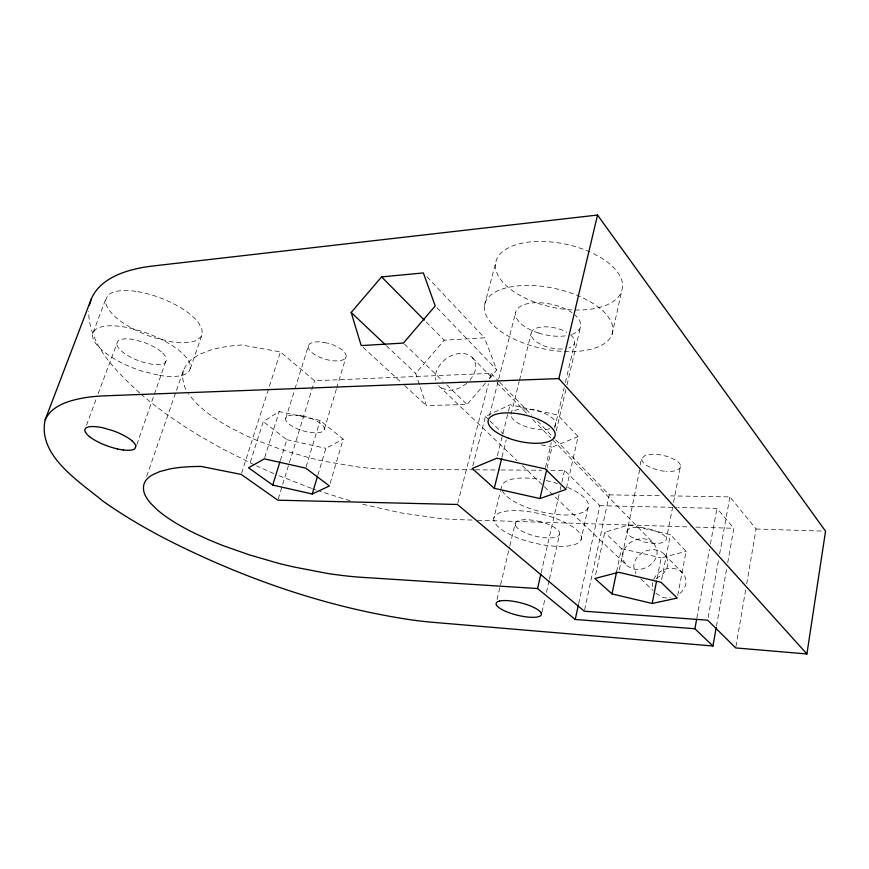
<?xml version="1.0" encoding="UTF-8"?>
<svg xmlns="http://www.w3.org/2000/svg" width="869" height="869" viewBox="0 0 869 869"><rect width="100%" height="100%" fill="white"/><g stroke="black" fill="none" stroke-linecap="round" stroke-linejoin="round"><path stroke-width="0.65" stroke-dasharray="4.34 3.26" d="M136.857 444.537L166.544 359.179M159.462 375.386A49.891 18.108 20 0 0 185.39 374.115C192.614 371.291 191.028 362.101 186.422 357.615A53.639 19.455 20.1 0 0 165.729 341.658C152.347 334.413 137.813 329.21 122.779 326.755A50.044 18.195 20.1 0 0 96.492 328.851L94.417 330.568L92.592 334.945A52.412 19.053 20.1 0 0 93.874 340.311A53.215 19.357 20.1 0 0 98.11 346.307A53.726 19.552 20.1 0 0 113.98 358.658A53.215 19.357 20.1 0 0 124.582 364.285A52.379 19.042 20.1 0 0 142.071 371.15L159.483 375.375M190.344 368.641L202.216 334.207L201.901 328.862L198.545 322.692A53.096 20.552 20.5 0 0 178.286 306.279C165.143 298.914 150.75 293.689 135.846 291.354M735.924 646.59L745.776 589.139M746.688 583.794L756.084 529.004L729.906 496.905L667.598 495.841M716.447 626.169L726.788 567.978M727.722 562.688L733.838 528.309L716.968 508.354L678.005 507.463M708.159 617.533L718.674 559.212M719.63 553.901L729.906 496.905M696.829 618.152L709.452 549.36M710.418 544.07L716.968 508.354M677.733 595.482L686.108 551.337L670.401 534.641L628.635 524.941L604.694 532.328L595.113 577.179M661.624 579.645L670.401 534.641M657.029 578.732L661.124 557.887L686.108 551.337M639.682 469.727L626.973 532.404A21.649 7.289 11.5 0 0 631.872 537.314L644.668 542.082A19.4 6.518 11.5 0 0 649.545 542.962A19.161 6.441 11.5 0 0 656.443 543.418A19.4 6.518 11.5 0 0 662.004 542.756L665.448 541.083L666.306 539.486L672.53 507.702M673.573 502.401L680.557 465.632A21.171 8.169 10.9 0 0 676.017 460.266L668.044 456.573L658.322 454.465A18.814 7.267 10.9 0 0 649.371 454.476C641.8 454.346 640.051 462.243 639.953 468.413M612.113 334.207L612.895 330.405A63.871 30.165 12.8 0 0 590.008 301.619L583.218 298.045A65.186 30.763 12.8 0 0 559.755 289.638A66.381 31.306 12.8 0 0 534.598 285.662A66.87 31.523 12.8 0 0 505.226 288.117A66.468 31.338 12.8 0 0 494.58 292.429L490.583 295.232A65.142 30.73 12.9 0 0 485.467 301.847A64.349 30.35 12.9 0 0 484.359 309.429A63.741 30.067 12.9 0 0 503.336 333.109A64.36 30.372 12.9 0 0 515.578 339.79A65.186 30.773 12.9 0 0 537.183 347.383L544.852 349.121A66.598 31.469 12.9 0 0 560.277 351.261A67.022 31.686 12.9 0 0 581.991 350.902A66.5 31.425 12.9 0 0 603.977 343.809A65.229 30.806 12.9 0 0 612.124 334.207L622.595 287.063A63.057 31.697 12.6 0 0 600.316 257.322L593.636 253.705A64.36 32.316 12.6 0 0 591.268 252.575M619.369 569.662L628.635 524.941M616.577 571.878L621.422 548.578L604.694 532.328M584.587 609.897L609.256 494.863L555.367 439.453M578.667 603.597L599.86 505.682L564.578 470.379L549.719 470.281M567.707 487.4A45.079 15.848 13.1 0 1 572.302 489.551A45.644 16.044 13.1 0 1 588.15 507.496L581.1 539.66A45.47 14.958 13.2 0 1 578.385 542.799A44.764 14.719 13.2 0 1 569.738 545.754A44.08 14.491 13.2 0 1 541.398 544.548L536.064 543.462A44.884 14.762 13.2 0 1 520.498 538.954A45.514 14.979 13.2 0 1 511.254 535.119A46.122 15.186 13.2 0 1 493.831 518.25L500.37 491.539M541.984 612.091L545.254 597.6M546.449 592.332L549.121 580.481M549.425 579.156L559.538 534.37A23.224 7.636 13.2 0 0 559.44 532.404A23.452 7.712 13.2 0 0 551.152 525.636A23.224 7.636 13.2 0 0 546.286 523.594A22.974 7.56 13.2 0 0 540.844 521.878M566.458 488.096L578.135 436.629L557.789 415.024L510.092 404.748L485.423 416.501L472.834 465.882M541.17 572.79L559.777 491.387M560.081 490.073L561.58 483.512M561.885 482.197L564.578 470.379M135.857 291.354A49.533 19.216 20.5 0 0 109.624 293.994L107.517 295.829L105.594 300.457A51.879 20.128 20.4 0 0 106.757 306.073A52.683 20.443 20.4 0 0 110.841 312.297A53.183 20.65 20.4 0 0 131.425 327.961A52.672 20.443 20.4 0 0 136.813 330.741A51.847 20.106 20.4 0 0 154.085 337.661L171.334 341.81A49.392 19.129 20.4 0 0 197.165 340.04L201.25 336.477L202.216 334.207M547.035 468.272L551.967 447.198L578.135 436.629M556.236 430.926L566.675 386.249M566.979 384.934L580.492 327.113M545.482 467.576L551.326 442.614M554.715 428.156L564.177 387.78M565.415 382.512L574.659 343.038M497.035 599.436L509.56 547.057M509.864 545.743L515.187 523.486A22.974 7.56 13.2 0 1 516.316 521.824A22.703 7.473 13.2 0 1 518.782 520.585A22.485 7.397 13.2 0 1 532.415 520.183A22.485 7.397 13.2 0 1 540.811 521.867M626.875 531.502C627.559 528.265 631.676 527.896 634.359 527.505A19.205 6.474 11.5 0 1 643.44 527.798L653.347 530.025L661.526 533.609A21.616 7.267 11.6 0 1 666.262 538.584L666.306 539.486M500.685 490.268L501.619 486.455A45.112 15.87 13 0 1 503.716 482.903A44.515 15.653 13 0 1 508.452 480.199L511.743 479.221A43.754 15.392 13.1 0 1 540.724 479.525M511.081 414.22L519.184 381.524M519.51 380.209L531.176 333.12M502.032 456.942L506.236 439.953M497.448 455.584L502.63 434.728M502.955 433.425L508.148 412.569M508.474 411.265L510.092 404.748M489.475 415.404L498.404 380.253M498.73 378.949L515.589 312.547M457.767 503.173L488.389 383.848M489.736 378.602L491.083 373.355L314.556 380.741L280.415 351.902L241.647 345.004A170.976 62.568 16.5 0 0 210.157 350.25L200.087 354.139L192.234 358.875A154.367 56.702 16.8 0 0 186.661 364.339L183.392 370.433L176.309 390.854M484.413 305.54L495.591 263.166M183.392 370.433L182.381 377.016L184.434 386.357A126.114 46.198 17.2 0 0 186.857 391.191M330.187 483.349L343.19 439.149L320.15 420.477L279.199 411.558L263.253 421.628L249.36 465.219M317.902 474.963L325.842 448.317L343.19 439.149M324.246 429.492L336.325 389.29M336.705 387.987L346.058 356.866M306.138 466.827L320.15 420.477M278.232 498.915L314.556 380.741M280.383 460.44L286.824 439.703L263.253 421.628M680.579 466.642L679.688 468.445L676.245 470.455A19.009 7.332 10.9 0 1 672.758 471.215A18.77 7.234 10.9 0 1 666.284 471.367M285.695 418.576L294.591 390.127M294.993 388.834L308.321 346.155A19.748 8.103 17.4 0 1 309.277 344.341A20.085 8.245 17.4 0 1 312.807 342.473A20.345 8.353 17.4 0 1 322.91 342.245M264.697 457.583L279.199 411.558M241.615 473.127L280.415 351.902M146.655 476.375L175.864 392.125M86.476 425.278L96.242 398.828M98.099 393.787L117.869 341.126A25.516 9.266 20.1 0 1 120.422 339.627A25.331 9.201 20.1 0 1 129.416 338.975A25.538 9.277 20.1 0 1 135.282 339.888L144.754 342.679A26.906 9.765 20.1 0 1 153.759 346.764A27.254 9.885 20.1 0 1 162.829 353.183M93.113 332.61L106.17 298.002M166.511 360.429L165.295 362.492A25.505 9.255 20.1 0 1 162.612 363.894A25.288 9.179 20.1 0 1 156.29 364.556A25.483 9.244 20.1 0 1 147.991 363.47L144.982 362.742A26.342 9.57 20.1 0 1 135.825 359.603A27.026 9.82 20.1 0 1 130.089 356.866A27.276 9.907 20.1 0 1 121.008 350.631A27.026 9.82 20.1 0 1 117.38 346.003A26.363 9.57 20.1 0 1 117.152 342.147M653.694 579.406C656.128 573.638 661.787 569.629 667.87 568.576A19.531 17.098 -41.4 0 1 676.028 568.989C681.47 570.466 685.923 575.452 685.989 581.22A14.436 12.644 -40.9 0 1 684.935 586.814L681.644 591.887L678.439 594.624M469.999 380.231L473.866 374.343A19.009 13.839 -45.4 0 0 475.691 367.391C476.342 360.885 471.411 354.726 464.991 353.748A25.701 18.727 -45.6 0 0 455.302 354.248C447.622 356.453 440.833 361.895 437.335 369.119A18.933 13.752 -45.6 0 0 435.478 375.94L435.771 380.231M485.413 383.12L467.077 404.476L426.353 405.562L415.708 373.431L444.189 340.203L484.489 337.802L496.764 369.901L488.91 379.058M466.74 383.468L460.559 387.541L455.508 389.421A25.657 18.629 -45.4 0 1 445.764 389.757L439.975 387.042M656.171 578.569L663.34 573.692L666.719 568.489A14.838 12.796 -41.7 0 0 667.837 562.764C667.826 556.91 663.308 551.815 657.768 550.37A20.063 17.315 -42.1 0 0 649.458 550.012C643.223 551.152 637.455 555.28 634.946 561.178A14.784 12.731 -42.2 0 0 633.794 566.805L635.923 573.79M474.05 469.814L392.984 469.303A178.895 67.988 17.5 0 1 357.018 466.849L324.604 461.352A158.43 59.461 17.3 0 1 308.365 457.528L281.904 449.74L256.931 440.387A126.494 46.448 17.3 0 1 243.016 434.131L230.111 427.494A118.847 43.428 17.3 0 1 218.401 420.531A117.5 42.896 17.3 0 1 201.999 408.441A118.814 43.407 17.3 0 1 194.308 401.033L188.399 393.635M475.408 469.825L499.729 469.977M501.076 469.977L541.615 470.238M609.256 494.863L662.178 495.754M599.86 505.682L676.658 507.431M472.084 520.053L459.886 519.673A177.526 63.719 15.9 0 1 438.617 518.293L400.761 512.873L361.949 504.063M477.515 520.227L690.431 526.94M695.863 527.103L733.838 528.309M756.084 529.004L822.878 531.111M541.354 444.885L551.967 447.198M286.824 439.703L325.842 448.317M621.422 548.578L661.124 557.887M350.294 500.837L319.716 491.235M312.644 488.758L316.186 489.997M311.46 488.345L278.536 475.571M273.865 473.572L256.496 465.849M254.193 464.796L222.681 448.969L200.076 436.14M522.378 465.73L627.353 565.969L632.567 568.717A20.345 17.358 -42.1 0 0 641.007 569.162C647.438 568.022 653.401 563.753 655.986 557.67A15.066 12.883 -42 0 0 657.127 551.88L656.529 548.143L653.684 543.331L551.706 438.91M139.659 392.962C116.229 371.421 89.279 345.427 88.562 311.384M653.684 543.331L647.003 539.388A20.378 17.434 -42.5 0 0 638.606 539.062C632.284 540.257 626.451 544.461 623.888 550.435A15.023 12.818 -42.5 0 0 622.704 556.138L623.909 561.57L627.353 565.969M363.177 347.404L400.685 381.936M404.639 385.564L426.353 405.562M386.379 345.721L415.708 373.431M655.878 593.212L662.319 597.22A19.509 17.032 -41 0 0 670.52 597.753M438.508 385.64L517.033 460.613M640.833 578.841L653.053 590.518M404.378 344.005L442.962 381.219M446.818 384.934L467.077 404.476M485.423 416.501L489.16 420.118M490.094 421.031L503.151 433.718M426.168 321.986L444.189 340.203M472.399 357.691L493.168 378.96M496.949 382.827L527.168 413.763M532.827 419.575L550.772 437.943M664.394 554.303L682.556 572.899M491.083 373.355L498.643 381.133M499.588 382.11L531.73 415.154M537.4 420.987L554.422 438.487M437.085 307.887L496.764 369.901M427.092 276.863L484.489 337.802M652.76 586.738L652.608 584.913A14.393 12.579 -41.5 0 1 653.075 581.22M641.854 459.212L641.941 460.222A21.214 8.19 10.8 0 0 646.645 465.512L652.282 468.304L659.136 470.357A19.009 7.332 10.9 0 0 666.197 471.367M590.062 252.021A64.36 32.316 12.6 0 0 570.509 245.297A65.544 32.892 12.6 0 0 545.634 241.549A66.033 33.12 12.6 0 0 516.501 244.591A65.631 32.935 12.6 0 0 505.877 249.273L501.869 252.271A64.317 32.283 12.6 0 0 496.699 259.277A63.535 31.892 12.6 0 0 496.34 271.4A62.937 31.599 12.7 0 0 513.927 291.712A63.546 31.914 12.7 0 0 532.74 301.424A64.36 32.338 12.6 0 0 547.296 306.094L554.878 307.789A65.751 33.065 12.6 0 0 577.613 310.037A66.174 33.283 12.6 0 0 598.089 307.8A65.653 33.011 12.6 0 0 613.579 301.239A64.404 32.37 12.6 0 0 621.769 291.061M502.249 490.594A45.709 16.076 13 0 0 523.138 505.954A45.101 15.859 13 0 0 532.849 509.516A44.482 15.631 13 0 0 543.288 512.308L548.589 513.362A43.689 15.349 13 0 0 563.894 514.98A43.689 15.349 13 0 0 576.766 514.122A44.362 15.588 13 0 0 585.424 510.853M546.34 480.622A44.395 15.62 13.1 0 1 557.442 483.577M200.076 436.14A351 140.984 15.4 0 1 141.549 394.613M322.779 342.256A20.085 8.245 17.4 0 1 327.57 343.212M570.553 334.869A22.246 10.232 12.7 0 1 568.902 347.839M562.341 348.99A22.246 10.232 12.7 0 1 535.532 341.126A22.246 10.232 12.7 0 1 536.564 328.124A22.485 10.341 12.7 0 1 548.437 326.94A22.246 10.232 12.7 0 1 566.762 332.284M308.321 346.155A19.368 7.951 17.4 0 0 308.56 348.295A18.933 7.778 17.4 0 0 319.857 357.278A19.357 7.951 17.4 0 0 324.365 358.94A19.759 8.114 17.4 0 0 329.058 360.146A20.313 8.342 17.4 0 0 344.026 359.353A19.759 8.125 17.4 0 0 345.666 357.8A19.368 7.962 17.4 0 0 346.155 355.845A18.944 7.788 17.4 0 0 334.728 345.601A19.379 7.962 17.4 0 0 330.09 343.885A19.748 8.114 17.4 0 0 327.689 343.201M588.161 507.507A45.069 15.838 13.1 0 1 585.424 510.853M538.476 333.001A32.805 15.468 12.9 0 1 527.874 328.504A32.381 15.262 12.9 0 1 515.871 316.544A32.794 15.468 12.9 0 1 516.219 310.678A33.467 15.772 12.9 0 1 523.605 304.856A33.945 16 12.9 0 1 545.45 303.216A33.554 15.827 12.9 0 1 553.825 304.823A33.033 15.577 12.9 0 1 565.502 308.984A32.457 15.316 12.8 0 1 571.954 312.655M538.465 333.001A33.489 15.805 12.9 0 0 554.346 336.107A33.978 16.033 12.9 0 0 565.523 335.847M571.769 334.424A33.576 15.848 12.9 0 0 578.374 330.589A33.044 15.588 12.9 0 0 580.796 325.169A32.457 15.316 12.8 0 0 574.615 314.676M162.699 353.075A26.906 9.765 20.1 0 1 166.424 359.082M515.534 525.549A23.235 7.647 13.2 0 1 515.263 523.551M515.458 525.484A23.463 7.723 13.2 0 0 523.898 532.121A23.235 7.647 13.2 0 0 528.656 534.098A22.974 7.56 13.2 0 0 533.935 535.749A22.692 7.463 13.2 0 0 539.432 536.977A22.475 7.386 13.2 0 0 544.776 537.715A22.355 7.354 13.2 0 0 551.945 537.792A22.475 7.386 13.2 0 0 555.66 537.151A22.692 7.463 13.2 0 0 558.246 535.988A22.963 7.549 13.2 0 0 559.538 534.37M554.172 426.636A22.779 9.168 13.2 0 0 531.252 409.527A23.028 9.266 13.2 0 0 518.445 409.44A22.779 9.168 13.2 0 0 513.307 411.254M549.827 428.775A22.779 9.168 13.2 0 1 525.81 426.625A22.779 9.168 13.2 0 1 511.081 415.393M300.305 415.534A20.78 7.441 17.1 0 0 290.094 415.404A20.519 7.354 17.1 0 0 287.487 416.327A20.172 7.224 17.1 0 0 285.999 417.728A19.781 7.082 17.1 0 0 285.705 419.51A19.335 6.93 17.1 0 0 295.612 428.037A19.77 7.082 17.1 0 0 300.044 429.851A20.183 7.234 17.1 0 0 307.17 431.871A20.747 7.441 17.1 0 0 322.28 431.654A20.183 7.234 17.1 0 0 323.887 430.318A19.781 7.093 17.1 0 0 324.3 428.569A19.346 6.941 17.1 0 0 314.578 419.923A19.791 7.093 17.1 0 0 310.037 418.054A20.172 7.234 17.1 0 0 305.182 416.555M300.174 415.534A20.519 7.354 17.1 0 1 305.052 416.555M581.079 539.66A46.057 15.153 13.2 0 0 564.893 522.378A45.492 14.969 13.2 0 0 555.226 518.272A44.797 14.751 13.2 0 0 533.012 512.33A44.145 14.545 13.2 0 0 503.879 511.548L500.587 512.428A44.916 14.784 13.2 0 0 495.873 514.915A45.525 14.99 13.2 0 0 493.82 518.239"/><path stroke-width="1.3" d="M712.928 646.004L694.896 628.743L575.235 619.467L537.563 588.552L362.992 577.407A185.032 54.704 17 0 1 326.386 573.258L293.222 566.838A163.785 47.784 16.9 0 1 276.538 562.764L249.251 554.835L223.366 545.721A130.665 37.28 16.8 0 1 208.864 539.79L195.351 533.599A122.746 34.836 16.9 0 1 186.998 529.351A121.356 34.412 16.9 0 1 165.588 516.338A122.714 34.825 16.9 0 1 157.267 509.821L150.761 503.412A130.252 37.063 16.8 0 1 146.22 497.198C142.744 491.811 142.092 484.066 146.872 479.221A159.451 45.492 16.4 0 1 152.129 475.039L159.744 471.585L169.694 468.967A176.592 50.196 16.2 0 1 201.315 466.468L241.202 474.42L277.841 500.196L457.442 504.476L584.305 611.222L707.681 620.184L735.695 647.926L806.899 653.955L825.55 531.198L597.524 215.045L152.966 265.99A196.34 76.722 18 0 0 131.523 269.966C115.36 274.311 98.088 282.751 91.245 299.045L45.188 419.738C37.291 455.519 79.057 481.263 102.433 500.74A363.959 114.002 15.4 0 0 165.621 538.889C242.907 578.287 326.103 607.322 412.091 619.988A183.229 51.054 15.8 0 0 433.718 622.389L712.928 646.004L716.208 627.494M694.896 628.743L696.59 619.478M652.174 603.477L677.233 598.078L661.103 582.295L618.826 572.291L594.841 578.493L612.004 593.896L652.174 603.477L656.519 581.328M612.004 593.896L616.577 571.878M89.442 305.073L91.245 299.045M575.235 619.467L578.385 604.911M537.563 588.552L540.866 574.105M539.964 498.556L566.154 489.41L545.178 468.891L496.796 458.191L472.171 468.478L494.276 488.313L539.964 498.556L546.731 469.586M806.899 653.955L558.865 378.591L597.524 215.045M494.276 488.313L501.706 458.245M312.221 493.994L329.416 485.956L305.758 468.119L264.295 458.865L248.545 467.783L272.747 485.076L312.221 493.994L317.522 476.234M272.747 485.076L279.981 461.743M45.188 419.738C51.988 405.171 69.335 400.566 83.826 397.883A203.313 61.873 17.4 0 1 105.355 395.808L558.865 378.591M351.185 312.471L381.6 276.896L423.388 272.931L435.217 305.953L403.422 343.07L361.2 345.58L351.185 312.471L385.401 344.797M117.424 448.915L114.339 448.154A27.015 8.158 19.2 0 1 104.932 445.026A27.721 8.375 19.2 0 1 96.242 440.996A27.971 8.451 19.2 0 1 89.453 436.586M381.6 276.896L424.278 320.064M135.922 446.003L134.836 448.828A26.146 7.886 19.2 0 1 130.383 450.196A25.929 7.821 19.2 0 1 123.224 449.957M496.525 605.139A23.756 6.474 13.6 0 1 496.177 603.423A23.496 6.409 13.6 0 1 497.166 601.978A23.213 6.333 13.6 0 1 499.61 601.033M541.137 612.971A23.745 6.474 13.7 0 1 541.311 614.665A23.474 6.398 13.6 0 1 539.008 616.545A23.191 6.322 13.6 0 1 537.563 616.925A22.974 6.257 13.6 0 1 531.6 617.305A22.855 6.224 13.6 0 1 526.603 616.914A22.974 6.257 13.6 0 1 521.107 616.034A23.202 6.322 13.6 0 1 515.534 614.731A23.485 6.398 13.6 0 1 510.125 613.069A23.756 6.474 13.6 0 1 503.086 610.147A23.984 6.539 13.6 0 1 496.449 605.085M541.213 613.025A23.974 6.539 13.7 0 0 534.75 607.898A23.745 6.474 13.7 0 0 527.57 604.867A23.485 6.398 13.7 0 0 524.833 603.966A23.202 6.333 13.6 0 0 519.097 602.423A22.985 6.268 13.6 0 0 513.351 601.305A22.876 6.235 13.7 0 0 503.281 600.588A22.985 6.268 13.6 0 0 499.61 601.033M131.686 440.54A27.591 8.321 19.2 0 1 135.781 445.906M131.827 440.626A27.949 8.429 19.2 0 0 125.093 436.129A27.591 8.321 19.2 0 0 112.981 430.72L103.259 427.885A26.189 7.908 19.2 0 0 97.274 426.842A25.972 7.843 19.2 0 0 88.225 427.005A26.168 7.897 19.2 0 0 85.738 428.211L85.075 429.058A27.037 8.158 19.2 0 0 85.531 432.414M89.54 436.651A27.721 8.375 19.2 0 1 85.618 432.469M123.17 449.957A26.146 7.886 19.2 0 1 117.358 448.915M508.43 438.182A34.564 13.654 13.4 0 0 528.634 442.897A35.075 13.85 13.4 0 0 543.364 442.799A34.662 13.687 13.4 0 0 551.218 440.355A34.108 13.47 13.4 0 0 555.009 436.184A33.5 13.231 13.4 0 0 542.549 421.367A34.097 13.459 13.4 0 0 531.122 416.729A34.63 13.665 13.4 0 0 518.293 413.753A35.032 13.817 13.4 0 0 498.991 413.546A34.543 13.632 13.4 0 0 489.801 417.554A33.848 13.361 13.4 0 0 488.117 422.323A33.413 13.187 13.4 0 0 498.187 433.392A33.858 13.361 13.4 0 0 508.43 438.172"/></g></svg>
